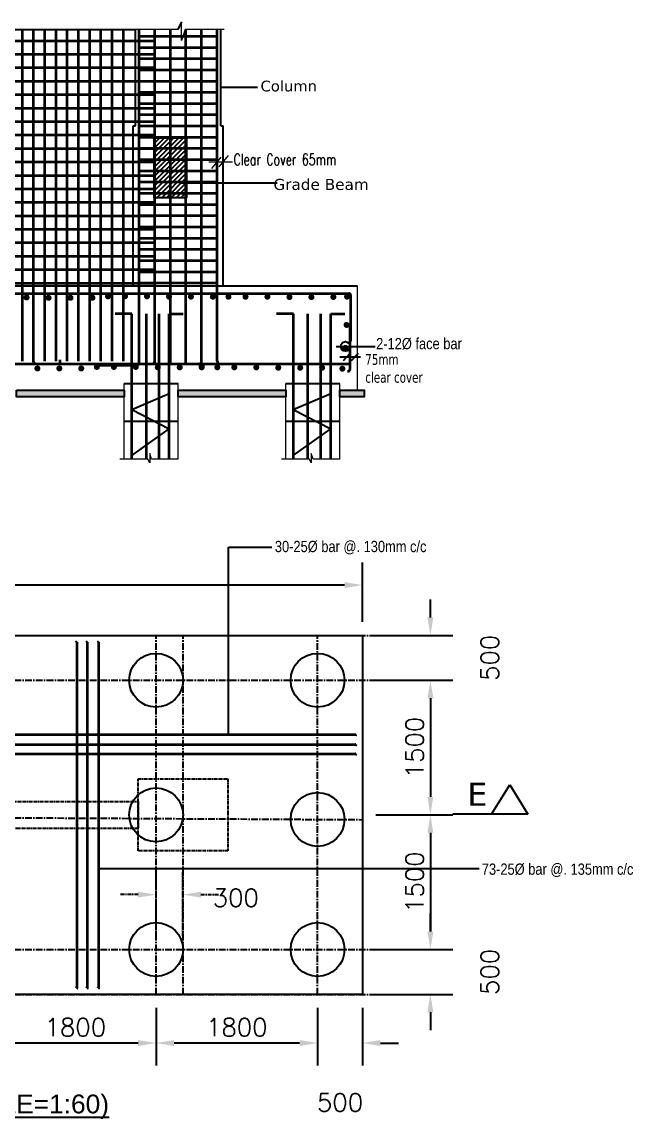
# Model space of a CAD drawing. Header units: millimetres. Extents: x 6239764 to 13047540, y 367704 to 979893.
# Drawn here: x 6552667 to 6559478, y 367859 to 380082 of the extents above; entities that cross this region are included whole.
import ezdxf
from ezdxf import colors
from ezdxf.entities.mleader import LeaderData, LeaderLine
from ezdxf.math import Vec2, Vec3

# ---------------------------------------------------------------- set-up
doc = ezdxf.new("R2010")
doc.units = ezdxf.units.MM
doc.header["$LTSCALE"] = 300
for name, pattern in [('CENTERX2', [4, 2.5, -0.5, 0.5, -0.5]), ('DASHED2', [0.375, 0.25, -0.125]), ('G', [2, 1.25, -0.25, 0.25, -0.25]), ('K', [2.5, 1.25, -0.25, 0.25, -0.25, 0.25, -0.25])]:
    doc.linetypes.add(name, pattern=pattern)
for name, color, linetype in [('05', 1, 'G'), ('07', 6, 'K'), ('DIM', 4, 'Continuous'), ('TEXT', 7, 'Continuous')]:
    doc.layers.add(name, color=color, linetype=linetype)
doc.layers.add('covering', color=7, linetype='Continuous', lineweight=15)
doc.layers.add('ROD', color=10, linetype='Continuous', lineweight=35)
doc.styles.add('1-100', font='romans.shx', dxfattribs={"height": 200})
doc.styles.add('1-37.5', font='arial.ttf')
doc.styles.add('NARROW', font='ARIALN.TTF')
doc.styles.get("Standard").update_dxf_attribs({"font": 'txt8.shx', "width": 0.7, "bigfont": 'hztxt_ii.shx'})
doc.styles.add('TEXT', font='swisscl.ttf')
doc.styles.add('ver', font='verdana.ttf')
doc.linetypes.add('ZIGZAG', pattern='A,0.0001,-0.2,[131,ltypeshp.shx,S=0.2,R=0,X=-0.2,Y=0],-0.4,[131,ltypeshp.shx,S=0.2,R=180,X=0.2,Y=0],-0.2', length=0.8001)
doc.dimstyles.new('1-100', dxfattribs={"dimtxt": 210, "dimasz": 200, "dimexe": 250, "dimexo": 150, "dimgap": 75, "dimtad": 1, "dimdec": 0, "dimzin": 3, "dimdsep": 46, "dimtxsty": '1-100', "dimcen": 0.09, "dimclrd": 161, "dimclre": 161, "dimclrt": 161, "dimadec": 0, "dimazin": 0, "dimtfac": 1, "dimtdec": 0, "dimtofl": 0, "dimtmove": 2, "dimatfit": 3, "dimfxl": 1, "dimtolj": 1, "dimtzin": 0, "dimarcsym": 0})
doc.dimstyles.new('1_8 N1', dxfattribs={"dimscale": 1.5, "dimtxt": 48, "dimasz": 36, "dimexe": 18, "dimexo": 18, "dimgap": 15, "dimtad": 1, "dimdec": 1, "dimzin": 3, "dimdsep": 46, "dimlunit": 4, "dimtxsty": 'TEXT', "dimblk": 'ARCHTICK', "dimcen": 5, "dimdle": 18, "dimclrd": 8, "dimclre": 8, "dimclrt": 256, "dimadec": 0, "dimazin": 0, "dimtfac": 1, "dimtdec": 1, "dimtix": 1, "dimtmove": 0, "dimatfit": 3, "dimfxl": 0.18, "dimtvp": 0.75, "dimtolj": 1, "dimtzin": 0, "dimlwe": -1, "dimarcsym": 0})

# ---------------------------------------------------------------- blocks, each defined once
blk = doc.blocks.new('*D326')
at = {"layer": '07', "color": 161, "linetype": 'Continuous', "lineweight": -2, "ltscale": 0.1, "transparency": 16777216}
for p, q in [((6552362, 369098), (6552362, 368456)), ((6554162, 369098), (6554162, 368456)), ((6553962, 368706), (6552562, 368706))]:
    blk.add_line(p, q, dxfattribs=at)
at = {"layer": '07', "color": 161, "linetype": 'Continuous', "ltscale": 0.1, "transparency": 16777216}
for points in [[(6552562, 368739), (6552562, 368672), (6552362, 368706)], [(6553962, 368739), (6553962, 368672), (6554162, 368706)]]:
    blk.add_solid(points, dxfattribs=at)
at = {"layer": 'Defpoints', "color": 0, "linetype": 'Continuous', "ltscale": 0.1, "transparency": 16777216}
for p in [(6552362, 369248), (6554162, 369248), (6552362, 368706)]:
    blk.add_point(p, dxfattribs=at)
at = {"layer": '07', "color": 161, "linetype": 'Continuous', "ltscale": 0.1, "transparency": 16777216, "insert": (6553262, 368881), "char_height": 200, "attachment_point": 5, "style": '1-100'}
blk.add_mtext('\\A1;1800', dxfattribs=at)
blk = doc.blocks.new('*D327')
at = {"layer": '07', "color": 161, "linetype": 'Continuous', "lineweight": -2, "ltscale": 0.1, "transparency": 16777216}
for p, q in [((6554162, 369098), (6554162, 368456)), ((6555962, 369098), (6555962, 368456)), ((6555762, 368706), (6554362, 368706))]:
    blk.add_line(p, q, dxfattribs=at)
at = {"layer": '07', "color": 161, "linetype": 'Continuous', "ltscale": 0.1, "transparency": 16777216}
for points in [[(6554362, 368739), (6554362, 368672), (6554162, 368706)], [(6555762, 368739), (6555762, 368672), (6555962, 368706)]]:
    blk.add_solid(points, dxfattribs=at)
at = {"layer": 'Defpoints', "color": 0, "linetype": 'Continuous', "ltscale": 0.1, "transparency": 16777216}
for p in [(6554162, 369248), (6555962, 369248), (6554162, 368706)]:
    blk.add_point(p, dxfattribs=at)
at = {"layer": '07', "color": 161, "linetype": 'Continuous', "ltscale": 0.1, "transparency": 16777216, "insert": (6555062, 368881), "char_height": 200, "attachment_point": 5, "style": '1-100'}
blk.add_mtext('\\A1;1800', dxfattribs=at)
blk = doc.blocks.new('*D328')
at = {"layer": '07', "color": 161, "linetype": 'Continuous', "lineweight": -2, "ltscale": 0.1, "transparency": 16777216}
for p, q in [((6555962, 369098), (6555962, 368456)), ((6556462, 369098), (6556462, 368456)), ((6555762, 368706), (6555562, 368706)), ((6556662, 368706), (6556862, 368706))]:
    blk.add_line(p, q, dxfattribs=at)
at = {"layer": '07', "color": 161, "linetype": 'Continuous', "ltscale": 0.1, "transparency": 16777216}
for points in [[(6555762, 368739), (6555762, 368672), (6555962, 368706)], [(6556662, 368739), (6556662, 368672), (6556462, 368706)]]:
    blk.add_solid(points, dxfattribs=at)
at = {"layer": 'Defpoints', "color": 0, "linetype": 'Continuous', "ltscale": 0.1, "transparency": 16777216}
for p in [(6555962, 369248), (6556462, 369248), (6555962, 368706)]:
    blk.add_point(p, dxfattribs=at)
at = {"layer": '07', "color": 161, "linetype": 'Continuous', "ltscale": 0.1, "transparency": 16777216, "insert": (6556212, 368043), "char_height": 200, "attachment_point": 5, "style": '1-100'}
blk.add_mtext('\\A1;500', dxfattribs=at)
blk = doc.blocks.new('*D330')
at = {"layer": '07', "color": 161, "linetype": 'Continuous', "lineweight": -2, "ltscale": 0.1, "transparency": 16777216}
for p, q in [((6557219, 373448), (6557219, 373648)), ((6556612, 373248), (6557469, 373248)), ((6556612, 372748), (6557469, 372748)), ((6557219, 372548), (6557219, 372348))]:
    blk.add_line(p, q, dxfattribs=at)
at = {"layer": '07', "color": 161, "linetype": 'Continuous', "ltscale": 0.1, "transparency": 16777216}
for points in [[(6557186, 373448), (6557252, 373448), (6557219, 373248)], [(6557186, 372548), (6557252, 372548), (6557219, 372748)]]:
    blk.add_solid(points, dxfattribs=at)
at = {"layer": 'Defpoints', "color": 0, "linetype": 'Continuous', "ltscale": 0.1, "transparency": 16777216}
for p in [(6556462, 373248), (6556462, 372748), (6557219, 372748)]:
    blk.add_point(p, dxfattribs=at)
at = {"layer": '07', "color": 161, "linetype": 'Continuous', "ltscale": 0.1, "transparency": 16777216, "insert": (6557882, 372998), "char_height": 200, "attachment_point": 5, "rotation": 90, "style": '1-100'}
blk.add_mtext('\\A1;500', dxfattribs=at)
blk = doc.blocks.new('*D331')
at = {"layer": '07', "color": 161, "linetype": 'Continuous', "lineweight": -2, "ltscale": 0.1, "transparency": 16777216}
for p, q in [((6556612, 372748), (6557469, 372748)), ((6557219, 372548), (6557219, 371448)), ((6556612, 371248), (6557469, 371248))]:
    blk.add_line(p, q, dxfattribs=at)
at = {"layer": '07', "color": 161, "linetype": 'Continuous', "ltscale": 0.1, "transparency": 16777216}
for points in [[(6557186, 372548), (6557252, 372548), (6557219, 372748)], [(6557186, 371448), (6557252, 371448), (6557219, 371248)]]:
    blk.add_solid(points, dxfattribs=at)
at = {"layer": 'Defpoints', "color": 0, "linetype": 'Continuous', "ltscale": 0.1, "transparency": 16777216}
for p in [(6556462, 372748), (6556462, 371248), (6557219, 371248)]:
    blk.add_point(p, dxfattribs=at)
at = {"layer": '07', "color": 161, "linetype": 'Continuous', "ltscale": 0.1, "transparency": 16777216, "insert": (6557044, 371998), "char_height": 200, "attachment_point": 5, "rotation": 90, "style": '1-100'}
blk.add_mtext('\\A1;1500', dxfattribs=at)
blk = doc.blocks.new('*D332')
at = {"layer": '07', "color": 161, "linetype": 'Continuous', "lineweight": -2, "ltscale": 0.1, "transparency": 16777216}
for p, q in [((6556612, 371248), (6557469, 371248)), ((6557219, 371048), (6557219, 369948)), ((6556612, 369748), (6557469, 369748))]:
    blk.add_line(p, q, dxfattribs=at)
at = {"layer": '07', "color": 161, "linetype": 'Continuous', "ltscale": 0.1, "transparency": 16777216}
for points in [[(6557186, 371048), (6557252, 371048), (6557219, 371248)], [(6557186, 369948), (6557252, 369948), (6557219, 369748)]]:
    blk.add_solid(points, dxfattribs=at)
at = {"layer": 'Defpoints', "color": 0, "linetype": 'Continuous', "ltscale": 0.1, "transparency": 16777216}
for p in [(6556462, 371248), (6556462, 369748), (6557219, 369748)]:
    blk.add_point(p, dxfattribs=at)
at = {"layer": '07', "color": 161, "linetype": 'Continuous', "ltscale": 0.1, "transparency": 16777216, "insert": (6557044, 370498), "char_height": 200, "attachment_point": 5, "rotation": 90, "style": '1-100'}
blk.add_mtext('\\A1;1500', dxfattribs=at)
blk = doc.blocks.new('*D333')
at = {"layer": '07', "color": 161, "linetype": 'Continuous', "lineweight": -2, "ltscale": 0.1, "transparency": 16777216}
for p, q in [((6557219, 369948), (6557219, 370148)), ((6556612, 369748), (6557469, 369748)), ((6556612, 369248), (6557469, 369248)), ((6557219, 369048), (6557219, 368848))]:
    blk.add_line(p, q, dxfattribs=at)
at = {"layer": '07', "color": 161, "linetype": 'Continuous', "ltscale": 0.1, "transparency": 16777216}
for points in [[(6557186, 369948), (6557252, 369948), (6557219, 369748)], [(6557186, 369048), (6557252, 369048), (6557219, 369248)]]:
    blk.add_solid(points, dxfattribs=at)
at = {"layer": 'Defpoints', "color": 0, "linetype": 'Continuous', "ltscale": 0.1, "transparency": 16777216}
for p in [(6556462, 369748), (6556462, 369248), (6557219, 369248)]:
    blk.add_point(p, dxfattribs=at)
at = {"layer": '07', "color": 161, "linetype": 'Continuous', "ltscale": 0.1, "transparency": 16777216, "insert": (6557882, 369498), "char_height": 200, "attachment_point": 5, "rotation": 90, "style": '1-100'}
blk.add_mtext('\\A1;500', dxfattribs=at)
blk = doc.blocks.new('*D335')
at = {"layer": '07', "color": 161, "lineweight": -2, "ltscale": 0.1, "transparency": 16777216}
for p, q in [((6554162, 369898), (6554162, 370609)), ((6554462, 369898), (6554462, 370609)), ((6553962, 370359), (6553762, 370359)), ((6554662, 370359), (6554862, 370359))]:
    blk.add_line(p, q, dxfattribs=at)
at = {"layer": '07', "color": 161, "ltscale": 0.1, "transparency": 16777216}
for points in [[(6553962, 370392), (6553962, 370326), (6554162, 370359)], [(6554662, 370392), (6554662, 370326), (6554462, 370359)]]:
    blk.add_solid(points, dxfattribs=at)
at = {"layer": 'Defpoints', "color": 0, "ltscale": 0.1, "transparency": 16777216}
for p in [(6554462, 370359), (6554162, 369748), (6554462, 369748)]:
    blk.add_point(p, dxfattribs=at)
at = {"layer": '07', "color": 161, "ltscale": 0.1, "transparency": 16777216, "insert": (6555051, 370324), "char_height": 200, "attachment_point": 5, "style": '1-100'}
blk.add_mtext('\\A1;300', dxfattribs=at)
blk = doc.blocks.new('_ArchTick')
at = {"color": 0, "linetype": 'ByBlock', "const_width": 0.4}
blk.add_lwpolyline([(-0.5, -0.5), (0.5, 0.5)], dxfattribs=at)
blk = doc.blocks.new('*D844')
at = {"layer": '07', "color": 161, "linetype": 'Continuous', "lineweight": -2, "ltscale": 0.1, "transparency": 16777216}
for p, q in [((6546462, 373398), (6546462, 374058)), ((6556462, 373398), (6556462, 374058)), ((6556262, 373808), (6546662, 373808))]:
    blk.add_line(p, q, dxfattribs=at)
at = {"layer": '07', "color": 161, "linetype": 'Continuous', "ltscale": 0.1, "transparency": 16777216}
for points in [[(6546662, 373842), (6546662, 373775), (6546462, 373808)], [(6556262, 373842), (6556262, 373775), (6556462, 373808)]]:
    blk.add_solid(points, dxfattribs=at)
at = {"layer": 'Defpoints', "color": 0, "linetype": 'Continuous', "ltscale": 0.1, "transparency": 16777216}
for p in [(6546462, 373808), (6546462, 373248), (6556462, 373248)]:
    blk.add_point(p, dxfattribs=at)
at = {"layer": '07', "color": 161, "linetype": 'Continuous', "ltscale": 0.1, "transparency": 16777216, "insert": (6551462, 373983), "char_height": 200, "attachment_point": 5, "style": '1-100'}
blk.add_mtext('\\A1;10000', dxfattribs=at)

msp = doc.modelspace()

# ---------------------------------------------------------------- hatches: boundary and pattern name
h = msp.add_hatch()
h.set_pattern_fill('ANSI31', color=256, scale=299.999995, style=0)
h.set_pattern_definition([(45, (2594863.356, 1022292.96), (-26.51650382, 26.51650382), [])])
h.paths.add_polyline_path([(6554141.1, 378124.4), (6554267.5, 378124.4), (6554267.5, 378791.4), (6554141.1, 378791.4)])
h.paths.add_polyline_path([(6554267.5, 378124.4), (6554391.7, 378124.4), (6554391.7, 378791.4), (6554267.5, 378791.4)])
h.paths.add_polyline_path([(6554391.7, 378124.4), (6554501.1, 378124.4), (6554501.1, 378791.4), (6554391.7, 378791.4)])
edge = h.paths.add_edge_path()
edge.add_line((6554501.1, 378124.4), (6554501.1, 378124.4))
edge.add_line((6554501.1, 378124.4), (6554501.1, 378791.4))
edge.add_line((6554490.2, 378791.4), (6554512, 378791.4))
edge.add_line((6554501.1, 378791.4), (6554501.1, 378124.4))
at = {"ltscale": 0.1}
h = msp.add_hatch(dxfattribs=at)
h.set_pattern_fill('AR-CONC', color=8, scale=0.5)
h.set_pattern_definition([(50, (-4477.5, -84549.77), (91.0923345, -7.9695428), [9.525, -104.775]), (355, (-4477.5, -84549.77), (-17.6217107, 95.5284226), [7.62, -83.8202921]), (100.4514447, (-4469.91, -84550.43), (73.4706235, 87.558876), [8.0950044, -89.0451223]), (46.1842, (-4477.5, -84524.37), (135.5395204, -21.021164), [14.2875, -157.1625]), (96.6355576, (-4466.2, -84526.12), (118.702067, 123.7130623), [12.1425116, -133.567804]), (351.1841512, (-4477.5, -84524.37), (118.702067, 123.7130623), [11.4299835, -125.729866]), (21, (-4464.8, -84530.72), (75.8071956, -51.1325991), [9.525, -104.775]), (326, (-4464.8, -84530.72), (30.9010142, 92.093983), [7.62, -83.82]), (71.451445, (-4458.48, -84534.98), (106.7082096, 40.9613844), [8.0950044, -89.0449688]), (37.5, (-4477.5, -84549.767), (1.54430163, 42.27751944), [0, -82.804, 0, -85.09, 0, -84.1375]), (7.5, (-4477.5, -84549.767), (33.40983126, 50.0902874), [0, -48.514, 0, -80.899, 0, -32.0675]), (327.5, (-4505.822, -84549.767), (67.79529758, -2.864372), [0, -31.75, 0, -99.06, 0, -131.445]), (317.5, (-4518.52, -84549.767), (74.0645907, 12.7132455), [0, -41.275, 0, -65.786, 0, -93.345])])
h.paths.add_polyline_path([(6550808.1, 375979.7), (6552008.1, 375979.7), (6552008.1, 375904.7), (6550808.1, 375904.7)])
h.paths.add_polyline_path([(6552608.1, 375979.7), (6553808.1, 375979.7), (6553808.1, 375904.7), (6552608.1, 375904.7)])
h.paths.add_polyline_path([(6554408.1, 375979.7), (6555608.1, 375979.7), (6555608.1, 375904.7), (6554408.1, 375904.7)])
h.paths.add_polyline_path([(6556208.1, 375979.7), (6556480.7, 375979.7), (6556480.7, 375904.7), (6556208.1, 375904.7)])
at = {"layer": 'ROD'}
h = msp.add_hatch(dxfattribs=at)
h.set_pattern_fill('ANSI31', color=256)
h.set_pattern_definition([(45, (6387293.45586, 682685.36132), (-0.08838834765, 0.08838834765), [])])
h.paths.add_polyline_path([(6554153.7, 376283.9, 1), (6554141, 376283.9, 1)])
h = msp.add_hatch(dxfattribs=at)
h.set_pattern_fill('ANSI31', color=256)
h.set_pattern_definition([(45, (6387467.45586, 682685.36132), (-0.08838834765, 0.08838834765), [])])
h.paths.add_polyline_path([(6554327.7, 376283.9, 1), (6554315, 376283.9, 1)])
h = msp.add_hatch(dxfattribs=at)
h.set_pattern_fill('ANSI31', color=256)
h.set_pattern_definition([(45, (6387641.45586, 682685.36132), (-0.08838834765, 0.08838834765), [])])
h.paths.add_polyline_path([(6554501.7, 376283.9, 1), (6554489, 376283.9, 1)])
h = msp.add_hatch(dxfattribs=at)
h.set_pattern_fill('ANSI31', color=256)
h.set_pattern_definition([(45, (6387815.45586, 682688.06634), (-0.08838834765, 0.08838834765), [])])
h.paths.add_polyline_path([(6554675.7, 376286.6, 1), (6554663, 376286.6, 1)])
h = msp.add_hatch(dxfattribs=at)
h.set_pattern_fill('ANSI31', color=256)
h.set_pattern_definition([(45, (6386425.75888, 679573.22599), (-0.08838834765, 0.08838834765), [])])
h.paths.add_polyline_path([(6553286, 373171.8, 1), (6553273.3, 373171.8, 1)])
h = msp.add_hatch(dxfattribs=at)
h.set_pattern_fill('ANSI31', color=256)
h.set_pattern_definition([(45, (6386541.36319, 679573.22599), (-0.08838834765, 0.08838834765), [])])
h.paths.add_polyline_path([(6553401.6, 373171.8, 1), (6553388.9, 373171.8, 1)])
h = msp.add_hatch(dxfattribs=at)
h.set_pattern_fill('ANSI31', color=256)
h.set_pattern_definition([(45, (6386667.5004, 679573.22599), (-0.08838834765, 0.08838834765), [])])
h.paths.add_polyline_path([(6553527.8, 373171.8, 1), (6553515.1, 373171.8, 1)])
h = msp.add_hatch(dxfattribs=at)
h.set_pattern_fill('ANSI31', color=256)
h.set_pattern_definition([(45, (6389532.88115, 678542.50017), (-0.08838834765, 0.08838834765), [])])
h.paths.add_polyline_path([(6556393.1, 372141.1, 1), (6556380.5, 372141.1, 1)])
h = msp.add_hatch(dxfattribs=at)
h.set_pattern_fill('ANSI31', color=256)
h.set_pattern_definition([(45, (6389532.88115, 678432.26597), (-0.08838834765, 0.08838834765), [])])
h.paths.add_polyline_path([(6556393.1, 372030.8, 1), (6556380.5, 372030.8, 1)])
h = msp.add_hatch(dxfattribs=at)
h.set_pattern_fill('ANSI31', color=256)
h.set_pattern_definition([(45, (6389532.88115, 678327.28735), (-0.08838834765, 0.08838834765), [])])
h.paths.add_polyline_path([(6556393.1, 371925.9, 1), (6556380.5, 371925.9, 1)])
h = msp.add_hatch(dxfattribs=at)
h.set_pattern_fill('ANSI31', color=256)
h.set_pattern_definition([(45, (6386425.75888, 675723.22599), (-0.08838834765, 0.08838834765), [])])
h.paths.add_polyline_path([(6553286, 369321.8, 1), (6553273.3, 369321.8, 1)])
h = msp.add_hatch(dxfattribs=at)
h.set_pattern_fill('ANSI31', color=256)
h.set_pattern_definition([(45, (6386541.36319, 675723.22599), (-0.08838834765, 0.08838834765), [])])
h.paths.add_polyline_path([(6553401.6, 369321.8, 1), (6553388.9, 369321.8, 1)])
h = msp.add_hatch(dxfattribs=at)
h.set_pattern_fill('ANSI31', color=256)
h.set_pattern_definition([(45, (6386667.5004, 675723.22599), (-0.08838834765, 0.08838834765), [])])
h.paths.add_polyline_path([(6553527.8, 369321.8, 1), (6553515.1, 369321.8, 1)])

# ---------------------------------------------------------------- linework, layer by layer
at = {"lineweight": 25}
for p, q in [((6554446.1, 380082.4, 0), (6554403.7, 379997, 0)), ((6553933.1, 378924.4, 0), (6553933.1, 379997, 0)), ((6554883.1, 378924.4, 0), (6554883.1, 379997.1, 0)), ((6553908.1, 377144.1, 0), (6553908.1, 378924.4, 0)), ((6553908.1, 378924.4, 0), (6553933.1, 378924.4, 0)), ((6554883.1, 378924.4, 0), (6554908.1, 378924.4, 0)), ((6554908.1, 377144.1, 0), (6554908.1, 378924.4, 0)), ((6548908.1, 377144.1, 0), (6556408.1, 377144.1, 0))]:
    msp.add_line(p, q, dxfattribs=at)
at = {"color": 6, "ltscale": 0.1}
for p, q in [((6551654.3, 379998.5), (6553933.1, 379997, 0)), ((6553808.1, 375633.1), (6554408.1, 375633.1)), ((6555608.1, 375633.1), (6556208.1, 375633.1)), ((6554970.6, 374231.5), (6555452.6, 374231.5))]:
    msp.add_line(p, q, dxfattribs=at)
at = {"lineweight": 0}
for p, q in [((6554884.4, 378575.6, 0), (6554780.4, 378450.2, 0)), ((6554965, 378592.7, 0), (6554861, 378467.3, 0)), ((6554748.6, 378524, 0), (6555014, 378524, 0))]:
    msp.add_line(p, q, dxfattribs=at)
at = {"color": 7, "lineweight": 25}
msp.add_line((6556170, 376467.8, 0), (6556603.9, 376467.8, 0), dxfattribs=at)
for p, q in [((6556251.1, 376310.1, 0), (6556326.9, 376392.8, 0)), ((6556341.1, 376310.1, 0), (6556417, 376392.8, 0)), ((6556209.7, 376351.4, 0), (6556439.8, 376351.4, 0))]:
    msp.add_line(p, q)
at = {"color": 8, "linetype": 'CENTERX2', "ltscale": 0.1}
for p, q in [((6546462.1, 373247.6), (6556762.1, 373247.6)), ((6554162.1, 369247.6), (6554162.1, 373247.6)), ((6554462.1, 369247.6), (6554462.1, 373247.6)), ((6555962.1, 369247.6), (6555962.1, 373247.6)), ((6546462.1, 372747.6), (6556762.1, 372747.6)), ((6546462.1, 371250.4), (6556462.1, 371194.3)), ((6546462.1, 369747.6), (6556762.1, 369747.6)), ((6546462.1, 369247.6), (6556762.1, 369247.6))]:
    msp.add_line(p, q, dxfattribs=at)
at = {"lineweight": 25}
for points in [[(6552608.1, 375979.7), (6553808.1, 375979.7), (6553808.1, 375904.7), (6552608.1, 375904.7)], [(6556208.1, 375979.7), (6556480.7, 375979.7), (6556480.7, 375904.7), (6556208.1, 375904.7)]]:
    msp.add_lwpolyline(points, close=True, dxfattribs=at)
at = {"lineweight": 25, "elevation": 0}
for points in [[(6554408.1, 375979.7), (6555608.1, 375979.7), (6555608.1, 375904.7), (6554408.1, 375904.7)], [(6556208.1, 375979.7), (6556480.7, 375979.7), (6556480.7, 375904.7), (6556208.1, 375904.7)]]:
    msp.add_lwpolyline(points, close=True, dxfattribs=at)
at = {"color": 141, "ltscale": 0.1}
msp.add_lwpolyline([(6546462.1, 373247.6), (6556462.1, 373247.6), (6556462.1, 369247.6), (6546462.1, 369247.6)], close=True, dxfattribs=at)
at = {"color": 7, "lineweight": 25}
msp.add_circle((6556272.4, 376467.8, 0), 52.5, dxfattribs=at)
at = {"color": 22, "ltscale": 0.1}
for centre in [(6554162.1, 372747.6), (6555962.1, 372747.6), (6554162.1, 371247.6), (6555962.1, 371197.1), (6554162.1, 369747.6), (6555962.1, 369747.6)]:
    msp.add_circle(centre, 300, dxfattribs=at)
at = {"layer": '05', "ltscale": 0.1}
for points in [[(6553962.1, 371647.6), (6554962.1, 371647.6), (6554962.1, 370847.6), (6553962.1, 370847.6)], [(6548962.1, 371397.6), (6553962.1, 371397.6), (6553962.1, 371097.6), (6548962.1, 371097.6)]]:
    msp.add_lwpolyline(points, close=True, dxfattribs=at)
at = {"layer": 'covering', "lineweight": 0, "ltscale": 1500}
for p, q in [((6556408.1, 375979.7, 0), (6556408.1, 377144.1, 0)), ((6553808.1, 375211.5), (6553808.1, 376054.7)), ((6554408.1, 375211.5), (6554408.1, 376054.7)), ((6555608.1, 375211.5), (6555608.1, 376054.7)), ((6556208.1, 375211.5), (6556208.1, 376054.7))]:
    msp.add_line(p, q, dxfattribs=at)
at = {"layer": 'covering', "linetype": 'DASHED2', "lineweight": 0, "ltscale": 1500, "elevation": 0}
for points in [[(6554919.8, 379997.1), (6554487.9, 379997.1), (6554446.1, 379874.3), (6554446.1, 380082.4)], [(6554403.7, 379997), (6553908.1, 379997)]]:
    msp.add_lwpolyline(points, dxfattribs=at)
at = {"layer": 'covering', "linetype": 'DASHED2', "lineweight": 0, "ltscale": 1500}
for points in [[(6554408.1, 375211.5), (6554112.9, 375211.5), (6554092, 375272.9), (6554092, 375168.8), (6554070.8, 375211.5), (6553758.1, 375211.5)], [(6556208.1, 375211.5), (6555912.9, 375211.5), (6555892, 375272.9), (6555892, 375168.8), (6555870.8, 375211.5), (6555558.1, 375211.5)]]:
    msp.add_lwpolyline(points, dxfattribs=at)
at = {"layer": 'DIM', "linetype": 'ZIGZAG', "ltscale": 0.1}
for p, q in [((6553808.1, 376054.7), (6554408.1, 376054.7)), ((6555608.1, 376054.7), (6556208.1, 376054.7))]:
    msp.add_line(p, q, dxfattribs=at)
at = {"layer": 'DIM', "ltscale": 3}
for p, q in [((6557899.6, 371255.9), (6558103.5, 371580.9)), ((6558103.5, 371580.9), (6558304, 371255.9)), ((6558304, 371255.9), (6557469.7, 371255.9))]:
    msp.add_line(p, q, dxfattribs=at)
at = {"layer": 'DIM', "elevation": 0}
msp.add_lwpolyline([(6554141.1, 378791.4), (6554501.1, 378791.4), (6554501.1, 378124.4), (6554141.1, 378124.4)], close=True, dxfattribs=at)
at = {"layer": 'ROD'}
for p, q in [((6552668.7, 379997.7, 0), (6552668.7, 376304.2, 0)), ((6552793.7, 379997.7, 0), (6552793.7, 376304.2, 0)), ((6552918.7, 379997.7, 0), (6552918.7, 376304.2, 0)), ((6553043.7, 379997.7, 0), (6553043.7, 376304.2, 0)), ((6553168.7, 379997.7, 0), (6553168.7, 376304.2, 0)), ((6553293.7, 379997.7, 0), (6553293.7, 376304.2, 0)), ((6553418.7, 379997.7, 0), (6553418.7, 376304.2, 0)), ((6553543.7, 379997.7, 0), (6553543.7, 376304.2, 0)), ((6553668.7, 379997.7, 0), (6553668.7, 376304.2, 0)), ((6553793.7, 379997.7, 0), (6553793.7, 376304.2, 0)), ((6553973.1, 376285.7, 0), (6553973.1, 379997, 0)), ((6553973.1, 379924.4), (6554843.1, 379924.4)), ((6554147.1, 376285.7, 0), (6554147.1, 379997, 0)), ((6554321.1, 376285.7, 0), (6554321.1, 379997, 0)), ((6554495.1, 376285.7, 0), (6554495.1, 379997, 0)), ((6554669.1, 376274.2, 0), (6554669.1, 379997.1, 0)), ((6554843.1, 376304.2, 0), (6554843.1, 379997.1, 0)), ((6548669.1, 379873.3, 0), (6554147.1, 379873.3, 0)), ((6553973.1, 379799.4), (6554843.1, 379799.4)), ((6548669.1, 379723.3, 0), (6554147.1, 379723.3, 0)), ((6553973.1, 379674.4), (6554843.1, 379674.4)), ((6548669.1, 379573.3, 0), (6554147.1, 379573.3, 0)), ((6553973.1, 379549.4), (6554843.1, 379549.4)), ((6548669.1, 379423.3, 0), (6554147.1, 379423.3, 0)), ((6553973.1, 379424.4), (6554843.1, 379424.4)), ((6548669.1, 379273.3, 0), (6554147.1, 379273.3, 0)), ((6553973.1, 379299.4), (6554843.1, 379299.4)), ((6548669.1, 379123.3, 0), (6554147.1, 379123.3, 0)), ((6553973.1, 379174.4), (6554843.1, 379174.4)), ((6548669.1, 378973.3, 0), (6554147.1, 378973.3, 0)), ((6553973.1, 379049.4), (6554843.1, 379049.4)), ((6548669.1, 378823.3, 0), (6554147.1, 378823.3, 0)), ((6553973.1, 378924.4), (6554843.1, 378924.4)), ((6553973.1, 378799.4), (6554843.1, 378799.4)), ((6548669.1, 378673.3, 0), (6554147.1, 378673.3, 0)), ((6553973.1, 378674.4), (6554843.1, 378674.4)), ((6548669.1, 378523.3, 0), (6554147.1, 378523.3, 0)), ((6553973.1, 378549.4), (6554843.1, 378549.4)), ((6548669.1, 378373.3, 0), (6554147.1, 378373.3, 0)), ((6553973.1, 378424.4), (6554843.1, 378424.4)), ((6548669.1, 378223.3, 0), (6554147.1, 378223.3, 0)), ((6553973.1, 378299.4), (6554843.1, 378299.4)), ((6553973.1, 378174.4), (6554843.1, 378174.4)), ((6548669.1, 378073.3, 0), (6554147.1, 378073.3, 0)), ((6553973.1, 378049.4), (6554843.1, 378049.4)), ((6548669.1, 377923.3, 0), (6554147.1, 377923.3, 0)), ((6553973.1, 377924.4), (6554843.1, 377924.4)), ((6548669.1, 377773.3, 0), (6554147.1, 377773.3, 0)), ((6553973.1, 377799.4), (6554843.1, 377799.4)), ((6548669.1, 377623.3, 0), (6554147.1, 377623.3, 0)), ((6553973.1, 377674.4), (6554843.1, 377674.4)), ((6548669.1, 377473.3, 0), (6554147.1, 377473.3, 0)), ((6553973.1, 377549.4), (6554843.1, 377549.4)), ((6553973.1, 377424.4), (6554843.1, 377424.4)), ((6548669.1, 377323.3, 0), (6554147.1, 377323.3, 0)), ((6553973.1, 377299.4), (6554843.1, 377299.4)), ((6548669.1, 377173.3, 0), (6554147.1, 377173.3, 0)), ((6553973.1, 377174.4), (6554843.1, 377174.4)), ((6546483.1, 377057.7, 0), (6556309, 377057.7, 0)), ((6556334, 376526.6, 0), (6556334, 377035.8, 0)), ((6553893.6, 376828.5), (6553705.7, 376828.5)), ((6553893.6, 375211.4), (6553893.6, 376828.5)), ((6554054.6, 375211.5), (6554054.6, 376828.5)), ((6554196.9, 375211.5), (6554196.9, 376828.5)), ((6554307.9, 375211.4), (6554307.9, 376828.5)), ((6554465.6, 376826.8), (6554307.9, 376826.8)), ((6555693.6, 376828.5, 0), (6555505.7, 376828.5, 0)), ((6555693.6, 375211.4), (6555693.6, 376828.5)), ((6555854.6, 375211.5), (6555854.6, 376828.5)), ((6555996.9, 375211.5), (6555996.9, 376828.5)), ((6556107.9, 375211.4), (6556107.9, 376828.5)), ((6556265.6, 376826.8, 0), (6556107.9, 376826.8, 0)), ((6556324.6, 376217.6, 0), (6556324.6, 376723.5, 0)), ((6546503.1, 376274.2, 0), (6555263.2, 376274.2, 0)), ((6552823.7, 376274.2, 0), (6553093.7, 376274.2, 0)), ((6553093.7, 376274.2, 0), (6553093.7, 376319.2, 0)), ((6553943.1, 376255.7, 0), (6553523.1, 376255.7, 0)), ((6554873.1, 376274.2, 0), (6556324.6, 376274.2, 0)), ((6553279.9, 373172.6), (6553279.9, 369322.6)), ((6553395.6, 373172.6), (6553395.6, 369322.6)), ((6553521.7, 373172.6), (6553521.7, 369322.6)), ((6546537.1, 372141.8), (6556387.1, 372141.8)), ((6546537.1, 372031.6), (6556387.1, 372031.6)), ((6546537.1, 371926.6), (6556387.1, 371926.6))]:
    msp.add_line(p, q, dxfattribs=at)
at = {"layer": 'ROD', "lineweight": 25}
for p, q in [((6553891.6, 375762.9), (6554307.9, 375944)), ((6555691.6, 375762.9), (6556107.9, 375944)), ((6553891.6, 375762.9), (6554308.1, 375549.1)), ((6555691.6, 375762.9), (6556108.1, 375549.1)), ((6553891.6, 375251.7), (6554308.1, 375549.1)), ((6555691.6, 375251.7), (6556108.1, 375549.1))]:
    msp.add_line(p, q, dxfattribs=at)
at = {"layer": 'ROD', "const_width": 33.4, "elevation": 0}
for points in [[(6552735.4, 377013, -1), (6552702, 377013, -1)], [(6552980.6, 377008.8, -1), (6552947.2, 377008.8, -1)], [(6553225.1, 377008.8, -1), (6553191.7, 377008.8, -1)], [(6553469.5, 377008.8, -1), (6553436.1, 377008.8, -1)], [(6553643.1, 377025.5, -1), (6553609.7, 377025.5, -1)], [(6553833.1, 377025.5, -1), (6553799.7, 377025.5, -1)], [(6554077.6, 377025.5, -1), (6554044.2, 377025.5, -1)], [(6554322.8, 377021.3, -1), (6554289.4, 377021.3, -1)], [(6554567.2, 377021.3, -1), (6554533.8, 377021.3, -1)], [(6554811.7, 377021.3, -1), (6554778.2, 377021.3, -1)], [(6554985.5, 377021.3, -1), (6554952.1, 377021.3, -1)], [(6555175.5, 377021.3, -1), (6555142.1, 377021.3, -1)], [(6555419.9, 377021.3, -1), (6555386.5, 377021.3, -1)], [(6555665.2, 377017.1, -1), (6555631.7, 377017.1, -1)], [(6555909.6, 377017.1, -1), (6555876.2, 377017.1, -1)], [(6556154, 377017.1, -1), (6556120.6, 377017.1, -1)], [(6556307.3, 377021.5, -1), (6556273.8, 377021.5, -1)], [(6556268.3, 376706.7, 1), (6556301.7, 376706.7, 1)], [(6556255.7, 376451.1, 1), (6556289.1, 376451.1, 1)], [(6552856, 376221.7, -1), (6552822.6, 376221.7, -1)], [(6553100.5, 376221.7, -1), (6553067.1, 376221.7, -1)], [(6553344.9, 376221.7, -1), (6553311.5, 376221.7, -1)], [(6553518.5, 376238.4, -1), (6553485, 376238.4, -1)], [(6553708.5, 376238.4, -1), (6553675.1, 376238.4, -1)], [(6553952.9, 376238.4, -1), (6553919.5, 376238.4, -1)], [(6554198.2, 376234.2, -1), (6554164.7, 376234.2, -1)], [(6554442.6, 376234.2, -1), (6554409.2, 376234.2, -1)], [(6554687, 376234.2, -1), (6554653.6, 376234.2, -1)], [(6554687.1, 376255.3, -1), (6554653.7, 376255.3, -1)], [(6554860.8, 376234.2, -1), (6554827.4, 376234.2, -1)], [(6555050.9, 376234.2, -1), (6555017.5, 376234.2, -1)], [(6555295.3, 376234.2, -1), (6555261.9, 376234.2, -1)], [(6555540.5, 376230, -1), (6555507.1, 376230, -1)], [(6555785, 376230, -1), (6555751.6, 376230, -1)], [(6556029.4, 376230, -1), (6555996, 376230, -1)], [(6556255.1, 376219.6, -1), (6556221.7, 376219.6, -1)]]:
    msp.add_lwpolyline(points, format="xyb", close=True, dxfattribs=at)
at = {"layer": 'ROD'}
for centre, radius, start, end in [((6556309, 377032.7, 0), 25, 0, 90), ((6552823.7, 376304.2, 0), 30, 180, 270), ((6553943.1, 376285.7, 0), 30, 270, 0), ((6556294.6, 376217.6, 0), 30, 270, 0)]:
    msp.add_arc(centre, radius, start, end, dxfattribs=at)
at = {"layer": 'ROD', "extrusion": (-4.57218e-09, 1.68153e-08, 1)}
msp.add_arc((6554873.1, 376304.2, 0), 30, 180, 270, dxfattribs=at)

# ---------------------------------------------------------------- texts
at = {"lineweight": 25}
for s, height, style, p in [('30-25Ø bar @. 130mm c/c', 125, 'NARROW', (6555486, 374175.6)), ('E', 258.5, 'ver', (6557630.2, 371348.8)), ('73-25Ø bar @. 135mm c/c', 125, 'NARROW', (6557792.2, 370580.8))]:
    msp.add_text(s, height=height, dxfattribs=dict(at, style=style)).set_placement(p)
at = {"ltscale": 1500, "attachment_point": 1}
for s, insert, char_height, width, style in [('Column', (6555326.1, 379428.2, 0), 119.77, 1192.266, 'ver'), ('Grade Beam', (6555469.8, 378334.2, 0), 123.8, 1845.338, 'ver'), ('2-12%%C face bar', (6556614.5, 376561.1, 0), 125, 1990.284, 'NARROW')]:
    msp.add_mtext(s, dxfattribs=dict(at, insert=insert, char_height=char_height, width=width, style=style))
at = {"insert": (6555025.9, 378613.5, 0), "char_height": 128.068, "width": 1699.627, "attachment_point": 1}
msp.add_mtext('Clear Cover 65mm', dxfattribs=at)
at = {"ltscale": 1500, "insert": (6556493.4, 376382.2, 0), "char_height": 119.769, "width": 4739.703, "attachment_point": 1}
msp.add_mtext('{\\fVerdana|b0|i0|c0|p34;75mm \\Pclear cover}', dxfattribs=at)
at = {"layer": 'TEXT', "linetype": 'Continuous', "ltscale": 0.5, "insert": (6548168.5, 368131.9), "char_height": 210, "attachment_point": 1, "style": '1-37.5'}
msp.add_mtext('{\\L PLAN OF PILE CAP:PC-5( SCALE=1:60)}', dxfattribs=at)

# ---------------------------------------------------------------- dimensions: what is measured, and where the dimension line sits
at = {"layer": '07', "color": 6, "linetype": 'Continuous', "ltscale": 0.1}
for base, p1, p2, picture, middle in [((6546462.1, 373808.3), (6556462.1, 373247.6), (6546462.1, 373247.6), '*D844', (6551462.1, 373983.3)), ((6552362.1, 368705.7), (6554162.1, 369247.6), (6552362.1, 369247.6), '*D326', (6553262.1, 368880.7)), ((6554162.1, 368705.7), (6555962.1, 369247.6), (6554162.1, 369247.6), '*D327', (6555062.1, 368880.7)), ((6555962.1, 368705.7), (6556462.1, 369247.6), (6555962.1, 369247.6), '*D328', (6556212.1, 368043.2))]:
    dim = msp.add_linear_dim(base=base, p1=p1, p2=p2, dimstyle='1-100', dxfattribs=at)
    dim.commit()
    dim.dimension.update_dxf_attribs({"geometry": picture, "text_midpoint": middle})
for base, p1, p2, picture, middle in [((6557219, 372747.6), (6556462.1, 373247.6), (6556462.1, 372747.6), '*D330', (6557881.5, 372997.6)), ((6557219, 371247.6), (6556462.1, 372747.6), (6556462.1, 371247.6), '*D331', (6557044, 371997.6)), ((6557219, 369747.6), (6556462.1, 371247.6), (6556462.1, 369747.6), '*D332', (6557044, 370497.6)), ((6557219, 369247.6), (6556462.1, 369747.6), (6556462.1, 369247.6), '*D333', (6557881.5, 369497.6))]:
    dim = msp.add_linear_dim(base=base, p1=p1, p2=p2, angle=90, dimstyle='1-100', dxfattribs=at)
    dim.commit()
    dim.dimension.update_dxf_attribs({"geometry": picture, "text_midpoint": middle})
at = {"layer": '07', "color": 6, "ltscale": 0.1}
dim = msp.add_linear_dim(base=(6554462.1, 370358.9), p1=(6554162.1, 369747.6), p2=(6554462.1, 369747.6), dimstyle='1-100', dxfattribs=at)
dim.commit()
dim.dimension.update_dxf_attribs({"geometry": '*D335', "text_midpoint": (6555051.1, 370324.5), "dimtype": 160})

# ---------------------------------------------------------------- leaders
at = {"color": 6, "ltscale": 0.1}
ml = msp.add_multileader_mtext('Standard', dxfattribs=at)
ml.set_content('', color=6)
ml.set_leader_properties()
ml.build(insert=Vec2(0, 0))
ml.multileader.update_dxf_attribs({"text_right_attachment_type": 6, "dogleg_length": 0.36})
ctx = ml.context
ctx.base_point, ctx.plane_origin = Vec3(6554971, 374231.5), Vec3(6554970.6, 372141.8)
ctx.right_attachment = 6
notes = []
notes.append((ctx, [(0, (1, 1, 0), (6554970.6, 374231.5), (1, 0), 0.36, [(0, [(6554970.6, 372141.8)], 0, [])])]))
ctx.mtext.insert, ctx.mtext.flow_direction = Vec3(6554973, 374233.5), 5
ml = msp.add_multileader_mtext('Standard', dxfattribs=at)
ml.set_content('', color=6)
ml.set_leader_properties()
ml.build(insert=Vec2(0, 0))
ml.multileader.update_dxf_attribs({"text_right_attachment_type": 6, "dogleg_length": 0.36})
ctx = ml.context
ctx.base_point, ctx.plane_origin = Vec3(6557762.5, 370651.7), Vec3(6553521.7, 370651.7)
ctx.right_attachment = 6
notes.append((ctx, [(0, (1, 1, 0), (6557762.2, 370651.7), (1, 0), 0.36, [(0, [(6553521.7, 370651.7)], 0, [])])]))
ctx.mtext.insert, ctx.mtext.flow_direction = Vec3(6557764.5, 370653.7), 5
at = {"layer": 'DIM'}
for points in [[(6554883.1, 379356.8, 0), (6555291.5, 379356.8, 0)], [(6554428.2, 378290.3, 0), (6555511.7, 378290.3, 0)]]:
    msp.add_leader(points, dimstyle='1_8 N1', override={"dimasz": 3.5, "dimclrd": 256}, dxfattribs=at)
for ctx, leaders in notes:
    for number, flags, end, landing, length, lines in leaders:
        leader = LeaderData()
        leader.index, (leader.has_last_leader_line, leader.has_dogleg_vector, leader.attachment_direction) = number, flags
        leader.last_leader_point, leader.dogleg_vector, leader.dogleg_length = Vec3(end), Vec3(landing), length
        for number, points, colour, breaks in lines:
            line = LeaderLine()
            line.index, line.vertices, line.color, line.breaks = number, Vec3.list(points), colors.encode_raw_color(colour), breaks
            leader.lines.append(line)
        ctx.leaders.append(leader)

doc.saveas('drawing.dxf')
